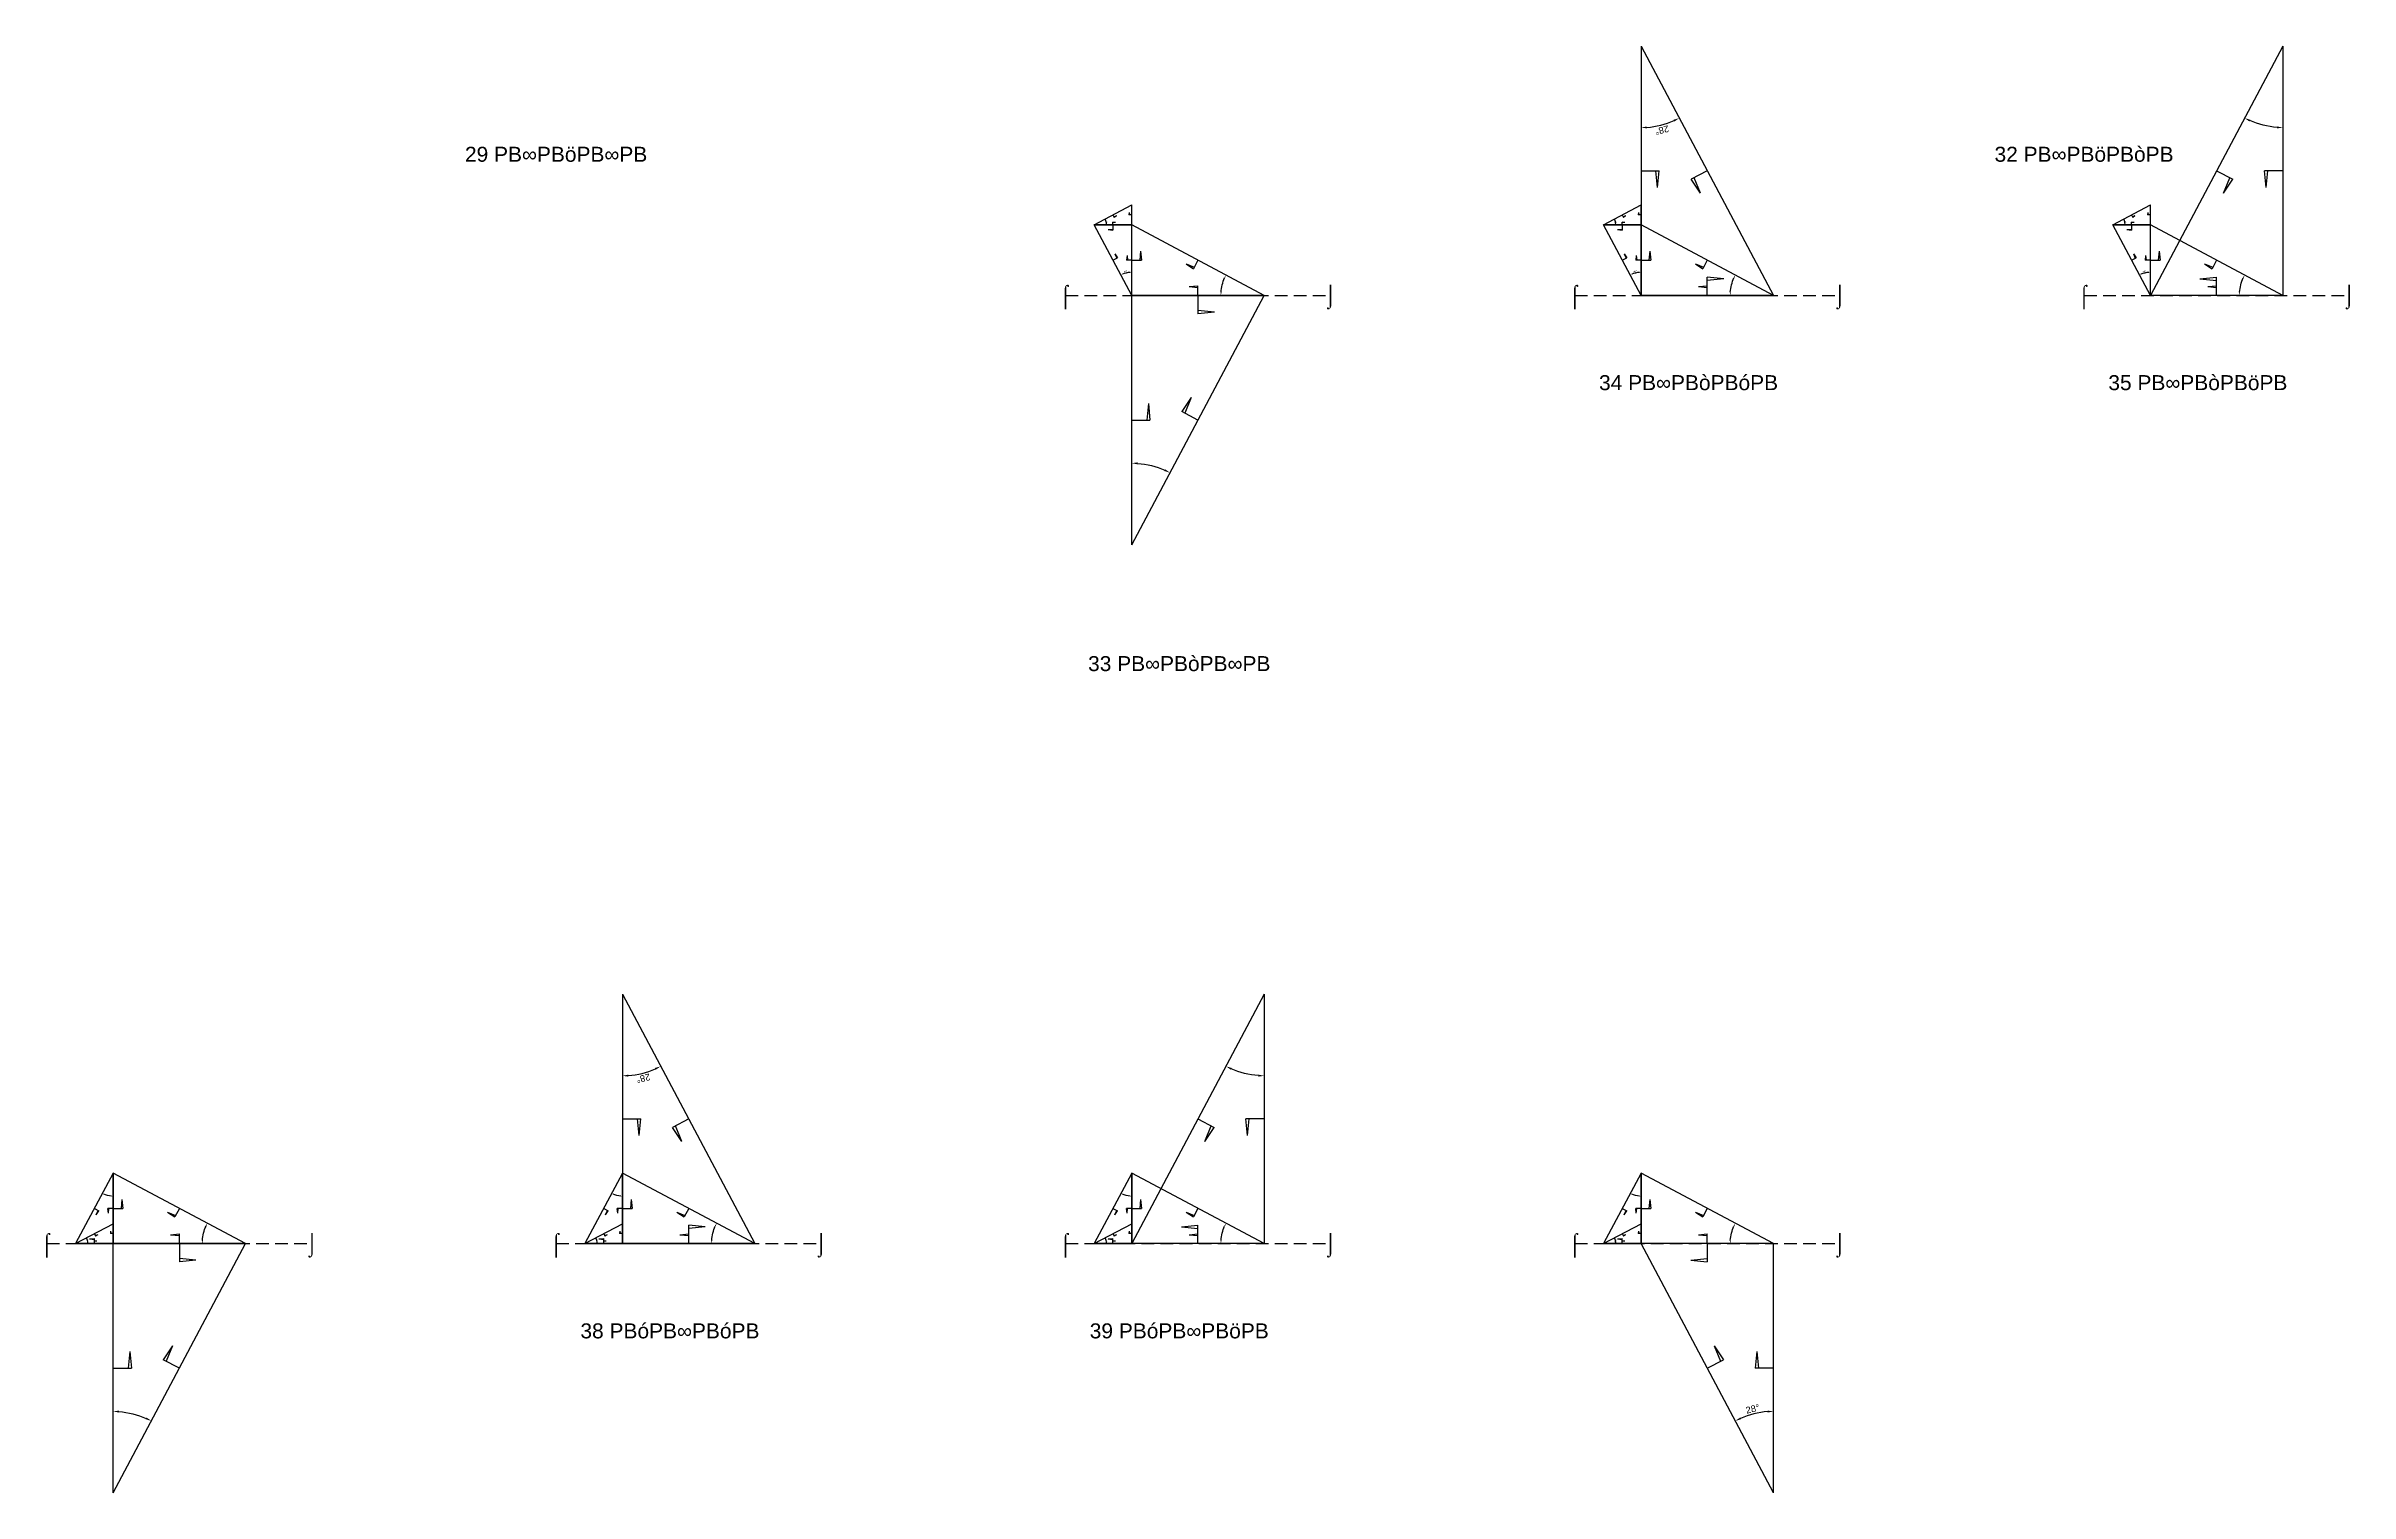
# Model space of a CAD drawing. Header units: millimetres. Extents: x 119083 to 3119777, y -5668141 to 24518.
# Drawn here: x 322945 to 1245111, y -2937320 to -2358234 of the extents above; entities that cross this region are included whole.
import ezdxf
from ezdxf.enums import TextEntityAlignment as Align

# ---------------------------------------------------------------- set-up
doc = ezdxf.new("R2010")
doc.units = ezdxf.units.MM
doc.header["$PDMODE"] = 35
doc.linetypes.add('DASHED', pattern=[19.05, 12.7, -6.35])
for name, color, linetype in [('BASE', 170, 'Continuous'), ('HYPOTENUSE', 20, 'Continuous'), ('PERPENDICULAR', 90, 'Continuous')]:
    doc.layers.add(name, color=color, linetype=linetype)
doc.styles.add('Arial', font='arial_0.ttf')
doc.dimstyles.new('ISO-25', dxfattribs={"dimtxt": 250, "dimasz": 100, "dimexe": 1.25, "dimexo": 0.625, "dimgap": 100, "dimtad": 1, "dimdec": 0, "dimtxsty": 'Arial', "dimcen": 2.5, "dimadec": 0, "dimazin": 0, "dimtfac": 1, "dimtdec": 0, "dimtmove": 0, "dimatfit": 3, "dimfxl": 1, "dimarcsym": 0})

# ---------------------------------------------------------------- blocks, each defined once
blk = doc.blocks.new('*D9')
at = {"color": 0, "lineweight": -2, "ltscale": 100, "transparency": 16777216}
blk.add_arc((0, 0), 4906, 4.08845, 23.91155, dxfattribs=at)
at = {"color": 0, "ltscale": 100, "transparency": 16777216}
for points in [[(4432, 1963), (4537, 2014), (4332, 2303)], [(4952, 352), (4835, 348), (4906, 0)]]:
    blk.add_solid(points, dxfattribs=at)
at = {"layer": 'Defpoints', "color": 0, "ltscale": 100, "transparency": 16777216}
for p in [(15000, 7976), (0, 0), (0, 0), (4841, 796), (15000, 0)]:
    blk.add_point(p, dxfattribs=at)
at = {"color": 0, "ltscale": 100, "transparency": 16777216, "insert": (5055, 1260), "char_height": 400, "attachment_point": 5, "rotation": 284, "style": 'Arial'}
blk.add_mtext('28°', dxfattribs=at)
blk = doc.blocks.new('SanjoyNathGeometrifyingTrigonometryFundamentalLockedSet')
at = {"color": 114, "linetype": 'DASHED', "ltscale": 100, "true_color": 0x139b48}
for p, q in [((14000, 4987.8), (13900, 3987.8)), ((14000, 4987.8), (14100, 3987.8)), ((15000, 3987.8), (13900, 3987.8))]:
    blk.add_line(p, q, dxfattribs=at)
at = {"color": 242, "linetype": 'DASHED', "ltscale": 100, "true_color": 0xcd2027}
for p, q in [((7500, 3987.8), (8016.4, 3016.6)), ((8852.4, 3574.3), (7922.5, 3193.2)), ((8852.4, 3574.3), (8016.4, 3016.6))]:
    blk.add_line(p, q, dxfattribs=at)
at = {"color": 159, "linetype": 'DASHED', "ltscale": 100, "true_color": 0x22346e}
for p, q in [((7500, 0), (7500, 1100)), ((8500, 1000), (7500, 1100)), ((8500, 1000), (7500, 900))]:
    blk.add_line(p, q, dxfattribs=at)
at = {"layer": 'BASE'}
blk.add_line((0, 0), (15000, 0), dxfattribs=at)
at = {"layer": 'HYPOTENUSE'}
blk.add_line((0, 0), (15000, 7975.6), dxfattribs=at)
at = {"layer": 'PERPENDICULAR'}
blk.add_line((15000, 0), (15000, 7975.6), dxfattribs=at)
at = {"color": 4, "ltscale": 100}
dim = blk.add_angular_dim_2l(base=(4841, 795.6), line1=((0, 0), (15000, 0)), line2=((0, 0), (15000, 7975.6)), dimstyle='ISO-25', override={"dimtxt": 400, "dimasz": 350, "dimgap": 100}, dxfattribs=at)
dim.commit()
dim.dimension.update_dxf_attribs({"geometry": '*D9', "text_midpoint": (5055.4, 1260.5)})

msp = doc.modelspace()

# ---------------------------------------------------------------- linework, layer by layer
at = {"linetype": 'DASHED', "ltscale": 400}
for p, q in [((730967, -2458020), (837081, -2458020)), ((934830, -2458020), (1040944, -2458020)), ((1138692, -2458020), (1244806, -2458020)), ((323242, -2837534), (429356, -2837534)), ((527104, -2837534), (633218, -2837534)), ((730967, -2837534), (837081, -2837534)), ((934830, -2837534), (1040944, -2837534))]:
    msp.add_line(p, q, dxfattribs=at)

# ---------------------------------------------------------------- block references
at = {"linetype": 'DASHED', "ltscale": 100}
for p, xscale, yscale, zscale, rotation in [((961358, -2358234), 6.652377834264356, 6.652377834264356, 6.652377834264356, 270), ((1218278, -2358234), -6.652377834264341, 6.652377834264341, 6.652377834264341, 90), ((757496, -2458020), 1.880726465346334, 1.880726465346334, 1.880726465346334, 90), ((961358, -2458020), 1.880726465346334, 1.880726465346334, 1.880726465346334, 90), ((1165221, -2458020), 1.880726465346334, 1.880726465346334, 1.880726465346334, 90), ((757496, -2557806), -6.652377834264356, 6.652377834264356, 6.652377834264356, 270), ((553633, -2737749), 6.652377834264326, 6.652377834264326, 6.652377834264326, 270), ((810553, -2737749), -6.652377834264326, 6.652377834264326, 6.652377834264326, 90), ((349770, -2809323), -1.880726465346331, 1.880726465346331, 1.880726465346331, 90), ((553633, -2809323), -1.880726465346331, 1.880726465346331, 1.880726465346331, 90), ((757496, -2809323), -1.880726465346331, 1.880726465346331, 1.880726465346331, 90), ((961358, -2809323), -1.880726465346331, 1.880726465346331, 1.880726465346331, 90), ((349770, -2937320), -6.652377834264326, 6.652377834264326, 6.652377834264326, 270), ((1014415, -2937320), 6.652377834264326, 6.652377834264326, 6.652377834264326, 90)]:
    msp.add_blockref('SanjoyNathGeometrifyingTrigonometryFundamentalLockedSet', p, dxfattribs=dict(at, xscale=xscale, yscale=yscale, zscale=zscale, rotation=rotation))
at = {"linetype": 'DASHED'}
for p in [(742496, -2429809), (946358, -2429809), (1150221, -2429809), (334770, -2837534), (538633, -2837534), (742496, -2837534), (946358, -2837534)]:
    msp.add_blockref('SanjoyNathGeometrifyingTrigonometryFundamentalLockedSet', p, dxfattribs=at)
at = {"linetype": 'DASHED', "ltscale": 100}
for p, xscale, yscale, zscale in [((810553, -2458020), -3.537132037454116, 3.537132037454116, 3.537132037454116), ((1014415, -2458020), -3.537132037454116, 3.537132037454116, 3.537132037454116), ((1218278, -2458020), -3.537132037454116, 3.537132037454116, 3.537132037454116), ((402827, -2837534), -3.537132037454102, 3.537132037454102, 3.537132037454102), ((606690, -2837534), -3.537132037454102, 3.537132037454102, 3.537132037454102), ((810553, -2837534), -3.537132037454102, 3.537132037454102, 3.537132037454102), ((1014415, -2837534), -3.537132037454102, 3.537132037454102, 3.537132037454102)]:
    msp.add_blockref('SanjoyNathGeometrifyingTrigonometryFundamentalLockedSet', p, dxfattribs=dict(at, xscale=xscale, yscale=yscale, zscale=zscale))

# ---------------------------------------------------------------- texts
at = {"linetype": 'DASHED', "ltscale": 100, "style": 'Arial'}
for s, p in [('29 PB∞PBöPB∞PB', (527104, -2401533)), ('32 PB∞PBöPBòPB', (1138692, -2401533)), ('⌠', (730967, -2458020)), ('⌡', (837081, -2458020)), ('⌠', (934830, -2458020)), ('⌡', (1040944, -2458020)), ('⌠', (1138692, -2458020)), ('⌡', (1244806, -2458020)), ('34 PB∞PBòPBóPB', (980387, -2492945)), ('35 PB∞PBòPBöPB', (1184249, -2492945)), ('33 PB∞PBòPB∞PB', (776524, -2605396)), ('⌠', (323242, -2837534)), ('⌡', (429356, -2837534)), ('⌠', (527104, -2837534)), ('⌡', (633218, -2837534)), ('⌠', (730967, -2837534)), ('⌡', (837081, -2837534)), ('⌠', (934830, -2837534)), ('⌡', (1040944, -2837534)), ('38 PBóPB∞PBóPB', (572661, -2872459)), ('39 PBóPB∞PBöPB', (776524, -2872459))]:
    msp.add_text(s, height=6000, dxfattribs=at).set_placement(p, align=Align.MIDDLE_CENTER)

doc.saveas('drawing.dxf')
